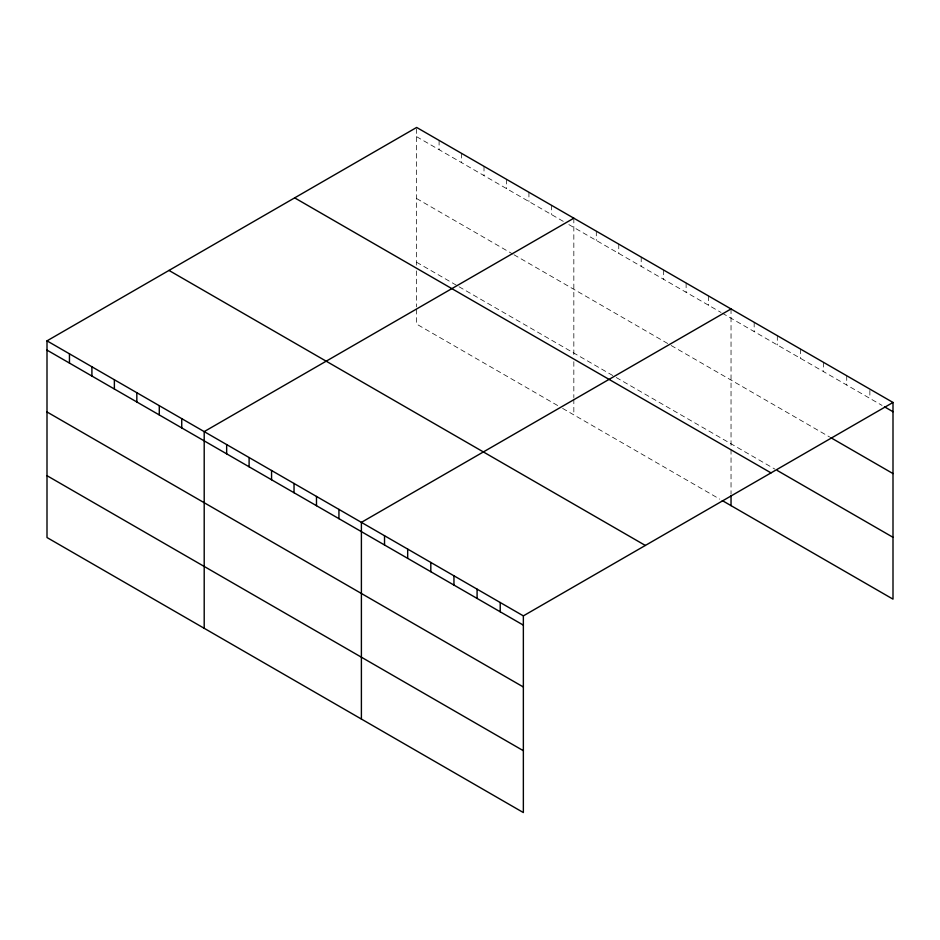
<?xml version="1.0" encoding="UTF-8"?>
<svg xmlns="http://www.w3.org/2000/svg" width="940" height="940" viewBox="0 0 940 940"><rect width="100%" height="100%" fill="white"/><g stroke="black" fill="none" stroke-linecap="round" stroke-linejoin="round"><path stroke-width="0.7" stroke-dasharray="4.7 3.53" d="M416.643 265.151L416.643 127.441M416.643 136.711L563.859 221.699M568.853 224.589L721.05 312.468M722.308 313.185L882.037 405.41M416.643 198.552L512.699 254.023M513.957 254.74L669.903 344.78M671.148 345.497L829.679 437.018M416.643 262.284L457.815 286.042M459.061 286.771L615.007 376.811M616.252 377.528L774.877 469.107M557.62 405.516L416.643 324.124L416.643 308.308M562.614 408.395L719.805 499.163M869.864 390.429L869.864 398.372M846.729 375.753L846.729 385.012M823.593 362.394L823.593 371.664M800.445 349.034L800.445 358.305M777.309 335.674L777.309 344.945M754.174 322.314L754.174 331.585M731.038 308.954L731.038 448.11M731.038 449.543L731.038 494.135M708.584 295.994L708.584 305.265M686.118 283.022L686.118 292.293M663.664 270.062L663.664 279.333M641.209 257.09L641.209 266.361M618.755 244.13L618.755 253.4M596.301 231.17L596.301 240.429M573.835 218.197L573.835 355.907M573.835 361.665L573.835 397.62M573.835 399.065L573.835 414.881M551.38 205.237L551.38 214.496M528.926 192.265L528.926 201.536M506.472 179.305L506.472 188.576M484.006 166.333L484.006 175.604M461.552 153.373L461.552 162.643M439.098 140.412L439.098 149.672M416.643 270.908L416.643 306.863"/><path stroke-width="1.41" d="M722.308 500.597L893 599.144L893 402.461L416.643 127.441L47 340.856L47 537.539L523.357 812.559L523.357 615.876L47 340.856M573.835 218.197L204.203 431.613L204.203 628.296M731.038 308.954L361.395 522.37L361.395 719.053M523.357 615.876L893 402.461M884.481 406.809L893 411.732M830.889 437.723L893 473.584M777.309 470.505L893 537.304M294.655 197.87L771.023 472.89M168.977 270.426L645.345 545.447M47 350.115L523.357 625.147M47 411.967L523.357 686.987M47 475.687L523.357 750.707M731.038 495.568L731.038 505.638M500.221 602.516L500.221 611.787M477.085 589.157L477.085 598.428M453.95 575.797L453.95 585.068M430.814 562.437L430.814 571.708M407.678 549.089L407.678 558.348M384.531 535.73L384.531 544.989M338.94 509.398L338.94 518.668M316.486 496.438L316.486 505.708M294.032 483.466L294.032 492.736M271.566 470.505L271.566 479.776M249.112 457.545L249.112 466.804M226.658 444.573L226.658 453.844M181.737 418.641L181.737 427.912M159.283 405.68L159.283 414.951M136.829 392.709L136.829 401.979M114.375 379.748L114.375 389.019M91.909 366.776L91.909 376.047M69.454 353.816L69.454 363.087"/></g></svg>
